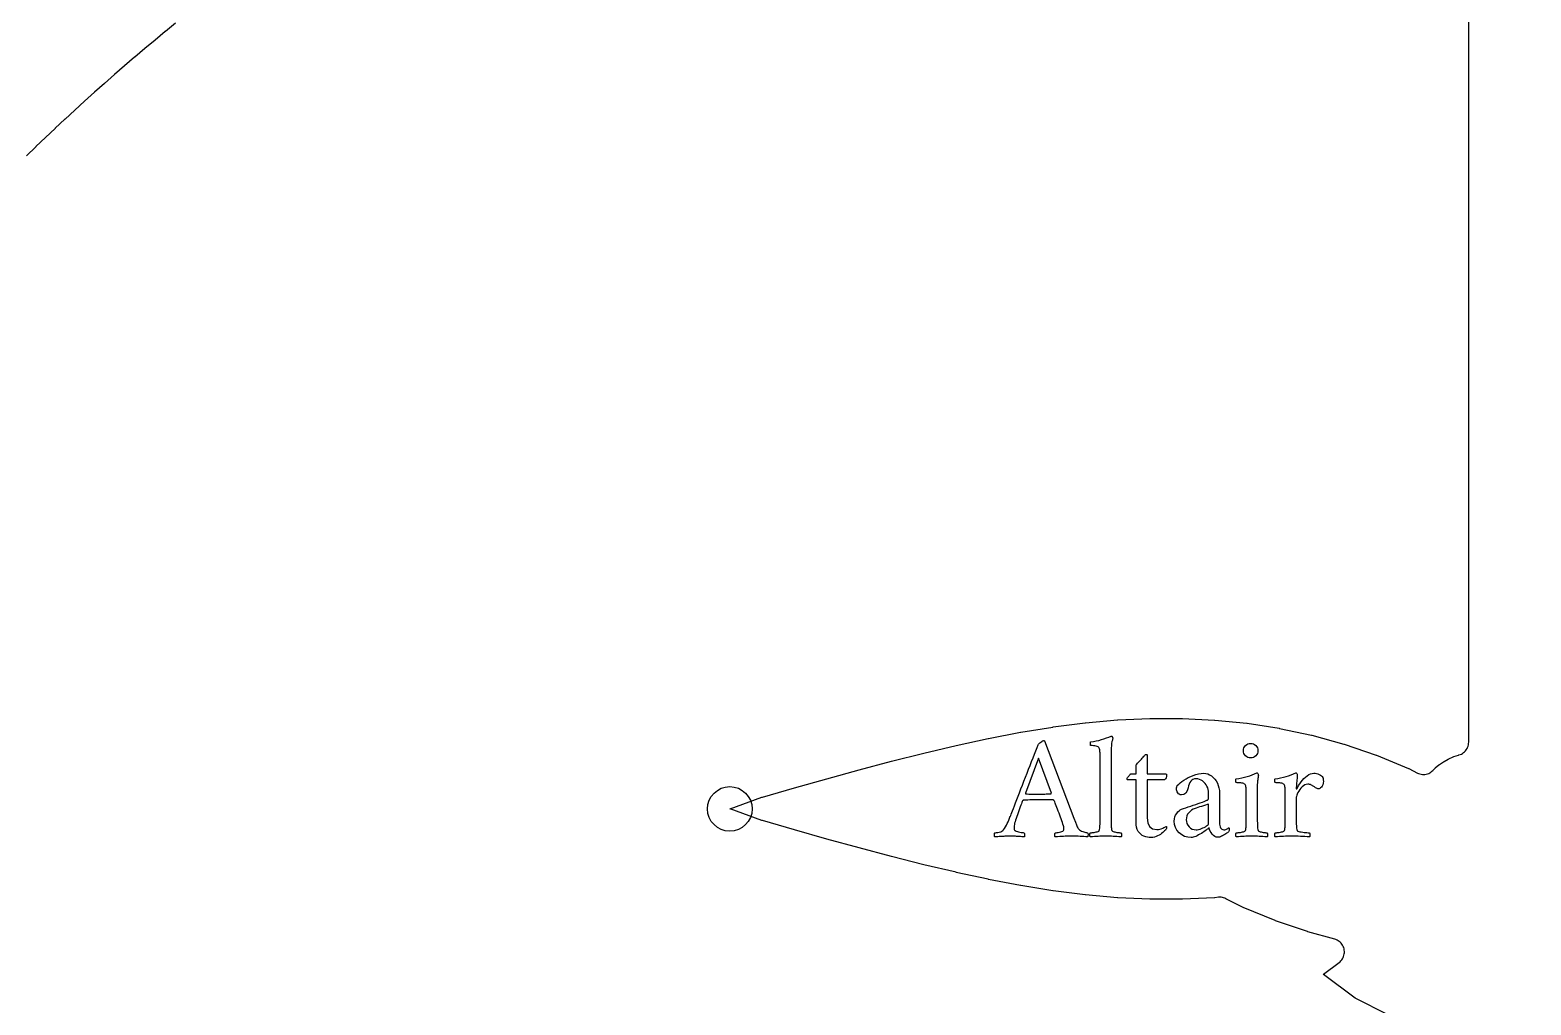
# Model space of a CAD drawing. Header units: millimetres. Extents: x -70 to 70, y -70 to 70.
# Drawn here: x -28.57 to -0.23, y 33.39 to 51.79 of the extents above; entities that cross this region are included whole.
import ezdxf

# ---------------------------------------------------------------- set-up
doc = ezdxf.new("R2010")
doc.units = ezdxf.units.MM
for name, color, linetype in [('CUT_INNER', 6, 'Continuous'), ('ENGRAVE', 7, 'Continuous'), ('TEXT', 5, 'Continuous')]:
    doc.layers.add(name, color=color, linetype=linetype)

msp = doc.modelspace()

# ---------------------------------------------------------------- linework, layer by layer
at = {"layer": 'CUT_INNER'}
for points in [[(-2.9355, 33.2049), (-3.5369, 33.5102), (-3.5415, 33.5128), (-3.5458, 33.5157), (-4.1471, 33.9607), (-4.1516, 33.9644), (-4.1471, 33.968), (-3.8523, 34.1862), (-3.8335, 34.2016), (-3.8163, 34.2188), (-3.8008, 34.2375), (-3.7872, 34.2576), (-3.7757, 34.279), (-3.7662, 34.3014), (-3.759, 34.3246), (-3.7541, 34.3484), (-3.7515, 34.3725), (-3.7512, 34.3968), (-3.7533, 34.421), (-3.7578, 34.4449), (-3.7645, 34.4682), (-3.7735, 34.4908), (-3.7847, 34.5124), (-3.7978, 34.5328), (-3.8129, 34.5519), (-3.8298, 34.5693), (-3.8483, 34.5851), (-3.8682, 34.599), (-3.8894, 34.6109), (-3.9116, 34.6207), (-3.9347, 34.6282), (-4.4436, 34.7682), (-4.4507, 34.7704), (-5.0538, 34.9757), (-5.0613, 34.9785), (-5.6636, 35.2277), (-5.6724, 35.2317), (-5.9882, 35.392), (-6.0099, 35.4018), (-6.0324, 35.4094), (-6.0555, 35.4149), (-6.079, 35.4181), (-6.1028, 35.4191), (-6.1265, 35.4178), (-6.1983, 35.4106), (-6.2048, 35.4101), (-6.8089, 35.3807), (-6.8151, 35.3806), (-7.4195, 35.3811), (-7.4253, 35.3812), (-8.0302, 35.4095), (-8.0355, 35.4099), (-8.6409, 35.4639), (-8.6456, 35.4644), (-9.2517, 35.5417), (-9.2558, 35.5423), (-9.8624, 35.6404), (-9.8659, 35.641), (-10.4731, 35.7572), (-10.4761, 35.7578), (-11.0838, 35.8894), (-11.0862, 35.8899), (-11.6945, 36.034), (-11.6964, 36.0345), (-12.3052, 36.1885), (-12.3066, 36.1889), (-12.9153, 36.3503), (-13.5259, 36.5176), (-14.1366, 36.6895), (-14.1378, 36.6898), (-14.744, 36.8674), (-14.7512, 36.8698), (-15.3521, 37.0857), (-15.3572, 37.0879), (-15.3521, 37.09), (-14.7512, 37.306), (-14.744, 37.3083), (-14.1378, 37.4859), (-14.1366, 37.4863), (-13.5276, 37.6577), (-12.9173, 37.8249), (-12.3066, 37.9868), (-12.3052, 37.9872), (-11.6964, 38.1412), (-11.6945, 38.1417), (-11.0862, 38.2858), (-11.0838, 38.2864), (-10.4761, 38.4179), (-10.4731, 38.4185), (-9.8659, 38.5347), (-9.8624, 38.5353), (-9.2558, 38.6334), (-9.2517, 38.634), (-8.6456, 38.7113), (-8.6409, 38.7119), (-8.0355, 38.7659), (-8.0302, 38.7662), (-7.4253, 38.7946), (-7.4195, 38.7947), (-6.8151, 38.7952), (-6.8089, 38.795), (-6.2048, 38.7656), (-6.1983, 38.7652), (-5.5945, 38.7042), (-5.5878, 38.7033), (-4.9841, 38.609), (-4.9773, 38.6077), (-4.3738, 38.4785), (-4.3668, 38.4768), (-3.7634, 38.3109), (-3.7563, 38.3087), (-3.1532, 38.1034), (-3.1457, 38.1006), (-2.5434, 37.8514), (-2.5346, 37.8473), (-2.3719, 37.7648), (-2.3496, 37.7548), (-2.3264, 37.747), (-2.3025, 37.7415), (-2.2783, 37.7384), (-2.2538, 37.7377), (-2.2294, 37.7394), (-2.2053, 37.7435), (-2.1817, 37.7499), (-2.1588, 37.7585), (-2.1369, 37.7694), (-2.1162, 37.7823), (-2.0968, 37.7973), (-2.0789, 37.814), (-2.0429, 37.8513), (-2.034, 37.8597), (-1.9646, 37.9187), (-1.9549, 37.9262), (-1.88, 37.9781), (-1.8696, 37.9845), (-1.7901, 38.0288), (-1.7791, 38.0343), (-1.6956, 38.0706), (-1.6841, 38.0749), (-1.5974, 38.1028), (-1.5891, 38.1051), (-1.5651, 38.1128), (-1.5421, 38.1229), (-1.5202, 38.1353), (-1.4997, 38.1498), (-1.4807, 38.1663), (-1.4635, 38.1846), (-1.4482, 38.2046), (-1.435, 38.226), (-1.424, 38.2486), (-1.4153, 38.2722), (-1.409, 38.2965), (-1.4053, 38.3214), (-1.404, 38.3465), (-1.404, 60.7902)], [(-25.8245, 51.9228), (-26.0184, 51.7648), (-26.0195, 51.7638), (-26.2124, 51.6045), (-26.2136, 51.6035), (-26.4055, 51.4431), (-26.4066, 51.4421), (-26.5975, 51.2805), (-26.5987, 51.2795), (-26.7886, 51.1167), (-26.7897, 51.1157), (-26.9786, 50.9517), (-26.9798, 50.9507), (-27.1677, 50.7856), (-27.1688, 50.7846), (-27.3557, 50.6183), (-27.3568, 50.6173), (-27.5427, 50.4499), (-27.5438, 50.4489), (-27.7286, 50.2803), (-27.7298, 50.2793), (-27.9135, 50.1096), (-27.9147, 50.1086), (-28.0974, 49.9378), (-28.0985, 49.9367), (-28.2802, 49.7648), (-28.2813, 49.7638), (-28.4619, 49.5907), (-28.463, 49.5897), (-28.6426, 49.4155)]]:
    msp.add_lwpolyline(points, dxfattribs=at)
at = {"layer": 'ENGRAVE'}
for centre, radius in [((0, 20.0601), 46.307), ((-15.3581, 37.0879), 0.4212)]:
    msp.add_circle(centre, radius, dxfattribs=at)
at = {"layer": 'TEXT'}
for points in [[(-10.0605, 36.948), (-10.0588, 36.9523), (-10.0538, 36.9652), (-10.0455, 36.9866), (-10.0339, 37.0166), (-10.0195, 37.0539), (-10.0028, 37.0973), (-9.9838, 37.1469), (-9.9626, 37.2025), (-9.9394, 37.2629), (-9.9147, 37.3266), (-9.8884, 37.3937), (-9.8605, 37.464), (-9.8318, 37.5366), (-9.8028, 37.6101), (-9.7737, 37.6848), (-9.7445, 37.7605), (-9.7154, 37.8359), (-9.6868, 37.9097), (-9.6587, 37.982), (-9.6312, 38.0527), (-9.6047, 38.1205), (-9.5798, 38.1842), (-9.5565, 38.2436), (-9.5347, 38.2988), (-9.5275, 38.3104), (-9.5169, 38.3226), (-9.503, 38.3355), (-9.4858, 38.3492), (-9.468, 38.3614), (-9.4526, 38.3701), (-9.4394, 38.3754), (-9.4284, 38.3771), (-9.4259, 38.377), (-9.4239, 38.3768), (-9.4224, 38.3764), (-9.4215, 38.3757), (-9.4205, 38.375), (-9.419, 38.374), (-9.417, 38.3729), (-9.4145, 38.3715), (-8.8579, 36.9117), (-8.8305, 36.8397), (-8.8097, 36.7858), (-8.7955, 36.7502), (-8.788, 36.7327), (-8.7794, 36.7178), (-8.7674, 36.704), (-8.7521, 36.6913), (-8.7335, 36.6796), (-8.7132, 36.6692), (-8.6929, 36.6603), (-8.6726, 36.6531), (-8.6524, 36.6474), (-8.6339, 36.6431), (-8.6192, 36.6401), (-8.6081, 36.6382), (-8.6006, 36.6376), (-8.5959, 36.6297), (-8.5929, 36.6198), (-8.5917, 36.608), (-8.5922, 36.5943), (-8.5936, 36.5811), (-8.595, 36.5708), (-8.5964, 36.5636), (-8.5978, 36.5593), (-8.6373, 36.562), (-8.6747, 36.5645), (-8.71, 36.5669), (-8.7433, 36.5691), (-8.777, 36.5709), (-8.8139, 36.5722), (-8.8539, 36.573), (-8.8971, 36.5733), (-8.9426, 36.573), (-8.9841, 36.5722), (-9.0216, 36.5709), (-9.0551, 36.5691), (-9.0886, 36.5669), (-9.1261, 36.5645), (-9.1676, 36.562), (-9.2131, 36.5593), (-9.2179, 36.5659), (-9.2211, 36.5747), (-9.2228, 36.5855), (-9.2229, 36.5985), (-9.2216, 36.6114), (-9.219, 36.6222), (-9.2153, 36.631), (-9.2103, 36.6376), (-9.196, 36.6382), (-9.1781, 36.6401), (-9.1568, 36.6431), (-9.132, 36.6474), (-9.1075, 36.6527), (-9.0872, 36.6589), (-9.0712, 36.666), (-9.0593, 36.674), (-9.0544, 36.6806), (-9.0509, 36.6893), (-9.0488, 36.7002), (-9.0481, 36.7131), (-9.0492, 36.7279), (-9.0526, 36.747), (-9.0583, 36.7705), (-9.0663, 36.7984), (-9.076, 36.8294), (-9.0869, 36.8624), (-9.099, 36.8973), (-9.1124, 36.9341), (-9.1264, 36.9715), (-9.1404, 37.0085), (-9.1544, 37.045), (-9.1684, 37.0809), (-9.1817, 37.115), (-9.1939, 37.1459), (-9.2048, 37.1737), (-9.2145, 37.1983), (-9.2224, 37.2185), (-9.2281, 37.2329), (-9.2315, 37.2416), (-9.2327, 37.2445), (-9.233, 37.2448), (-9.2341, 37.2459), (-9.2358, 37.2476), (-9.2383, 37.2501), (-9.2411, 37.2525), (-9.2439, 37.2543), (-9.2467, 37.2553), (-9.2495, 37.2557), (-9.2717, 37.2569), (-9.2963, 37.2578), (-9.3234, 37.2583), (-9.3529, 37.2585), (-9.3832, 37.2585), (-9.4124, 37.2585), (-9.4405, 37.2585), (-9.4676, 37.2585), (-9.4746, 37.2585), (-9.4816, 37.2585), (-9.4886, 37.2585), (-9.4956, 37.2585), (-9.5024, 37.2585), (-9.5088, 37.2585), (-9.515, 37.2585), (-9.5207, 37.2585), (-9.5611, 37.2584), (-9.5983, 37.2581), (-9.6324, 37.2577), (-9.6634, 37.2571), (-9.6948, 37.2561), (-9.7305, 37.2546), (-9.7703, 37.2526), (-9.8144, 37.2501), (-9.816, 37.2498), (-9.8179, 37.249), (-9.8202, 37.2477), (-9.8228, 37.2459), (-9.8252, 37.244), (-9.827, 37.2427), (-9.828, 37.2419), (-9.8284, 37.2417), (-9.8297, 37.2382), (-9.8336, 37.2277), (-9.8402, 37.2102), (-9.8493, 37.1858), (-9.8604, 37.1565), (-9.8724, 37.1246), (-9.8855, 37.0901), (-9.8997, 37.0529), (-9.9139, 37.0151), (-9.9273, 36.9784), (-9.9398, 36.9431), (-9.9514, 36.9089), (-9.9629, 36.8753), (-9.972, 36.8446), (-9.979, 36.8166), (-9.9836, 36.7914), (-9.9866, 36.7689), (-9.9888, 36.7488), (-9.9901, 36.7311), (-9.9906, 36.7159), (-9.9879, 36.7013), (-9.9797, 36.6883), (-9.9662, 36.6768), (-9.9472, 36.667), (-9.9254, 36.6587), (-9.9032, 36.6519), (-9.8806, 36.6468), (-9.8577, 36.6432), (-9.8368, 36.6407), (-9.8203, 36.639), (-9.8082, 36.638), (-9.8004, 36.6376), (-9.7978, 36.6333), (-9.7955, 36.6261), (-9.7936, 36.6158), (-9.792, 36.6026), (-9.7911, 36.5889), (-9.7913, 36.5771), (-9.7925, 36.5672), (-9.7948, 36.5593), (-9.8204, 36.5607), (-9.8441, 36.5621), (-9.8659, 36.5635), (-9.8857, 36.5649), (-9.9046, 36.5663), (-9.9235, 36.5677), (-9.9423, 36.5691), (-9.9612, 36.5705), (-9.9816, 36.5717), (-10.0049, 36.5726), (-10.0312, 36.5731), (-10.0605, 36.5733), (-10.09, 36.5731), (-10.1171, 36.5726), (-10.1418, 36.5717), (-10.164, 36.5705), (-10.1849, 36.5691), (-10.2059, 36.5677), (-10.2269, 36.5663), (-10.2479, 36.5649), (-10.2702, 36.5635), (-10.2954, 36.5621), (-10.3234, 36.5607), (-10.3541, 36.5593), (-10.3566, 36.5636), (-10.3583, 36.5708), (-10.3594, 36.5811), (-10.3597, 36.5943), (-10.3594, 36.608), (-10.3583, 36.6198), (-10.3566, 36.6297), (-10.3541, 36.6376), (-10.3394, 36.6384), (-10.3202, 36.6407), (-10.2967, 36.6447), (-10.2688, 36.6502), (-10.2413, 36.6574), (-10.2189, 36.6666), (-10.2015, 36.6777), (-10.1891, 36.6907), (-10.169, 36.7181), (-10.1503, 36.747), (-10.1333, 36.7775), (-10.1178, 36.8096), (-10.1032, 36.8429), (-10.0888, 36.8771), (-10.0746, 36.9121), (-10.0605, 36.948)], [(-8.3657, 38.0919), (-8.3658, 38.108), (-8.3661, 38.1258), (-8.3665, 38.1451), (-8.3671, 38.166), (-8.3684, 38.1865), (-8.3709, 38.2048), (-8.3747, 38.2208), (-8.3797, 38.2345), (-8.3876, 38.2485), (-8.4003, 38.2597), (-8.4177, 38.2681), (-8.4398, 38.2737), (-8.4647, 38.2773), (-8.4905, 38.28), (-8.5172, 38.2815), (-8.5447, 38.2821), (-8.546, 38.2842), (-8.5471, 38.2908), (-8.5481, 38.3017), (-8.5489, 38.317), (-8.549, 38.3325), (-8.5478, 38.3439), (-8.5455, 38.3514), (-8.5419, 38.3548), (-8.4905, 38.3615), (-8.4398, 38.3705), (-8.3898, 38.3818), (-8.3405, 38.3953), (-8.2923, 38.4106), (-8.2454, 38.4271), (-8.2, 38.4449), (-8.156, 38.4638), (-8.1504, 38.4629), (-8.1451, 38.46), (-8.14, 38.4552), (-8.135, 38.4485), (-8.1307, 38.4408), (-8.1276, 38.4334), (-8.1258, 38.4262), (-8.1252, 38.4191), (-8.1262, 38.4152), (-8.129, 38.4037), (-8.1338, 38.3845), (-8.1406, 38.3576), (-8.1473, 38.3235), (-8.1521, 38.2827), (-8.155, 38.2354), (-8.156, 38.1814), (-8.156, 36.8837), (-8.1559, 36.8535), (-8.1556, 36.8243), (-8.1552, 36.7961), (-8.1546, 36.769), (-8.1532, 36.7437), (-8.1507, 36.7208), (-8.147, 36.7004), (-8.142, 36.6824), (-8.1373, 36.6755), (-8.129, 36.6691), (-8.1171, 36.6629), (-8.1014, 36.6572), (-8.0836, 36.652), (-8.0651, 36.6477), (-8.0458, 36.6443), (-8.0259, 36.6418), (-8.0071, 36.64), (-7.9913, 36.6387), (-7.9785, 36.6379), (-7.9686, 36.6376), (-7.9648, 36.631), (-7.9619, 36.6222), (-7.9599, 36.6114), (-7.9588, 36.5985), (-7.9589, 36.5855), (-7.9605, 36.5747), (-7.9638, 36.5659), (-7.9686, 36.5593), (-8.0093, 36.562), (-8.0476, 36.5645), (-8.0834, 36.5669), (-8.1168, 36.5691), (-8.15, 36.5709), (-8.1853, 36.5722), (-8.2227, 36.573), (-8.2622, 36.5733), (-8.3004, 36.573), (-8.3367, 36.5722), (-8.371, 36.5709), (-8.4035, 36.5691), (-8.4362, 36.5669), (-8.4716, 36.5645), (-8.5096, 36.562), (-8.5503, 36.5593), (-8.5551, 36.5659), (-8.5583, 36.5747), (-8.56, 36.5855), (-8.5601, 36.5985), (-8.5589, 36.6114), (-8.5569, 36.6222), (-8.554, 36.631), (-8.5503, 36.6376), (-8.5405, 36.6379), (-8.5279, 36.6387), (-8.5125, 36.64), (-8.4944, 36.6418), (-8.475, 36.6443), (-8.4559, 36.6477), (-8.4372, 36.652), (-8.4188, 36.6572), (-8.4028, 36.6629), (-8.3909, 36.6691), (-8.3832, 36.6755), (-8.3797, 36.6824), (-8.3747, 36.7004), (-8.3709, 36.7208), (-8.3684, 36.7437), (-8.3671, 36.769), (-8.3665, 36.7961), (-8.3661, 36.8243), (-8.3658, 36.8535), (-8.3657, 36.8837)], [(-5.6585, 38.187), (-5.656, 38.214), (-5.6484, 38.2391), (-5.6357, 38.2622), (-5.618, 38.2834), (-5.5967, 38.3012), (-5.5736, 38.3139), (-5.5485, 38.3215), (-5.5215, 38.324), (-5.4945, 38.3215), (-5.4694, 38.3139), (-5.4462, 38.3012), (-5.425, 38.2834), (-5.4073, 38.2622), (-5.3946, 38.2391), (-5.387, 38.214), (-5.3844, 38.187), (-5.387, 38.16), (-5.3946, 38.1349), (-5.4073, 38.1117), (-5.425, 38.0905), (-5.4462, 38.0727), (-5.4694, 38.0601), (-5.4945, 38.0525), (-5.5215, 38.0499), (-5.5485, 38.0525), (-5.5736, 38.0601), (-5.5967, 38.0727), (-5.618, 38.0905), (-5.6357, 38.1117), (-5.6484, 38.1349), (-5.656, 38.16), (-5.6585, 38.187)], [(-9.5263, 38.0471), (-9.7752, 37.3815), (-9.7751, 37.3812), (-9.7749, 37.3801), (-9.7744, 37.3784), (-9.7738, 37.3759), (-9.773, 37.3735), (-9.7721, 37.3717), (-9.7709, 37.3707), (-9.7696, 37.3703), (-9.7418, 37.369), (-9.7113, 37.3679), (-9.6781, 37.3669), (-9.6424, 37.3661), (-9.6072, 37.3655), (-9.5756, 37.3651), (-9.5477, 37.3648), (-9.5235, 37.3647), (-9.4922, 37.3649), (-9.4624, 37.3654), (-9.4341, 37.3663), (-9.4075, 37.3675), (-9.381, 37.3689), (-9.3533, 37.3703), (-9.3244, 37.3717), (-9.2942, 37.3731), (-9.2917, 37.3736), (-9.2897, 37.3749), (-9.2882, 37.3771), (-9.2872, 37.3801), (-9.2866, 37.3832), (-9.2862, 37.3854), (-9.2859, 37.3867), (-9.2858, 37.3871)], [(-7.4764, 37.7479), (-7.124, 37.7479), (-7.1179, 37.746), (-7.1135, 37.7402), (-7.1109, 37.7306), (-7.11, 37.7171), (-7.1124, 37.6963), (-7.1198, 37.6759), (-7.132, 37.6558), (-7.1492, 37.636), (-7.4764, 37.636), (-7.4764, 36.9201), (-7.465, 36.8222), (-7.4309, 36.7523), (-7.3741, 36.7103), (-7.2946, 36.6963), (-7.2645, 36.6979), (-7.2358, 36.7026), (-7.2086, 36.7105), (-7.1827, 36.7215), (-7.1598, 36.7332), (-7.1415, 36.7432), (-7.1277, 36.7514), (-7.1184, 36.7579), (-7.1147, 36.7558), (-7.1121, 36.7523), (-7.1105, 36.7474), (-7.11, 36.7411), (-7.1107, 36.7269), (-7.1128, 36.7152), (-7.1163, 36.7059), (-7.1212, 36.6991), (-7.1323, 36.6871), (-7.146, 36.6733), (-7.1623, 36.6577), (-7.1813, 36.6404), (-7.2025, 36.6227), (-7.2257, 36.6061), (-7.2508, 36.5906), (-7.2778, 36.5761), (-7.3065, 36.5638), (-7.3365, 36.5551), (-7.368, 36.5499), (-7.4009, 36.5481), (-7.4355, 36.5497), (-7.4697, 36.5544), (-7.5034, 36.5623), (-7.5365, 36.5733), (-7.5679, 36.5883), (-7.5963, 36.6082), (-7.6217, 36.6331), (-7.6442, 36.6628), (-7.6625, 36.6983), (-7.6756, 36.7404), (-7.6835, 36.7891), (-7.6861, 36.8446), (-7.6861, 37.636), (-7.8455, 37.636), (-7.8481, 37.6366), (-7.8504, 37.6385), (-7.8523, 37.6415), (-7.8539, 37.6458), (-7.8551, 37.6504), (-7.856, 37.6545), (-7.8565, 37.6581), (-7.8567, 37.6612), (-7.8557, 37.6649), (-7.8525, 37.6706), (-7.8473, 37.6782), (-7.8399, 37.6878), (-7.8315, 37.6982), (-7.8228, 37.7084), (-7.814, 37.7184), (-7.805, 37.7283), (-7.797, 37.7369), (-7.7913, 37.743), (-7.7879, 37.7467), (-7.7868, 37.7479), (-7.6861, 37.7479), (-7.6861, 37.9185), (-7.6715, 37.9345), (-7.6557, 37.9517), (-7.6387, 37.9701), (-7.6204, 37.9898), (-7.6019, 38.0097), (-7.5844, 38.029), (-7.5677, 38.0475), (-7.5519, 38.0653), (-7.5382, 38.0808), (-7.5281, 38.0922), (-7.5215, 38.0997), (-7.5183, 38.1031), (-7.5125, 38.108), (-7.5061, 38.1115), (-7.4992, 38.1136), (-7.4917, 38.1142), (-7.485, 38.1137), (-7.4802, 38.1122), (-7.4773, 38.1095), (-7.4764, 38.1059)], [(-6.408, 37.7591), (-6.3695, 37.7559), (-6.3322, 37.7465), (-6.2961, 37.7308), (-6.2612, 37.7087), (-6.2286, 37.6815), (-6.1993, 37.65), (-6.1734, 37.6143), (-6.1507, 37.5745), (-6.1324, 37.5311), (-6.1193, 37.485), (-6.1114, 37.4361), (-6.1088, 37.3843), (-6.1088, 36.8222), (-6.1076, 36.7966), (-6.1039, 36.7729), (-6.0978, 36.7511), (-6.0892, 36.7313), (-6.0778, 36.7148), (-6.0633, 36.703), (-6.0457, 36.6959), (-6.0249, 36.6935), (-6.0064, 36.6946), (-5.9899, 36.6977), (-5.9756, 36.703), (-5.9634, 36.7103), (-5.9532, 36.7178), (-5.9452, 36.7236), (-5.9392, 36.7276), (-5.9354, 36.7299), (-5.9328, 36.7294), (-5.9305, 36.7278), (-5.9286, 36.7252), (-5.927, 36.7215), (-5.9258, 36.7175), (-5.9249, 36.7138), (-5.9244, 36.7105), (-5.9242, 36.7075), (-5.9251, 36.6927), (-5.9277, 36.6789), (-5.9321, 36.6661), (-5.9382, 36.6544), (-5.9479, 36.6467), (-5.9602, 36.6376), (-5.9752, 36.6271), (-5.9927, 36.6152), (-6.0118, 36.603), (-6.0312, 36.5915), (-6.0509, 36.5806), (-6.071, 36.5705), (-6.0907, 36.5619), (-6.1091, 36.5558), (-6.1264, 36.5521), (-6.1423, 36.5509), (-6.1709, 36.5546), (-6.1979, 36.5656), (-6.2234, 36.5839), (-6.2472, 36.6096), (-6.2683, 36.6392), (-6.2853, 36.6691), (-6.2983, 36.6993), (-6.3074, 36.7299), (-6.3148, 36.7231), (-6.3259, 36.7138), (-6.3406, 36.7021), (-6.3591, 36.6879), (-6.3802, 36.6725), (-6.4028, 36.6568), (-6.427, 36.641), (-6.4528, 36.625), (-6.4793, 36.6095), (-6.5056, 36.595), (-6.5317, 36.5815), (-6.5577, 36.5691), (-6.5826, 36.5587), (-6.6055, 36.5513), (-6.6266, 36.5468), (-6.6457, 36.5453), (-6.7102, 36.551), (-6.7695, 36.568), (-6.8235, 36.5964), (-6.8723, 36.6362), (-6.9127, 36.6842), (-6.9415, 36.7372), (-6.9588, 36.7954), (-6.9646, 36.8585), (-6.9617, 36.899), (-6.953, 36.9365), (-6.9386, 36.971), (-6.9184, 37.0026), (-6.8954, 37.0299), (-6.8726, 37.0519), (-6.85, 37.0684), (-6.8275, 37.0795), (-6.7872, 37.0937), (-6.7447, 37.1085), (-6.6998, 37.1238), (-6.6527, 37.1396), (-6.6053, 37.1556), (-6.5594, 37.1714), (-6.5151, 37.1871), (-6.4724, 37.2025), (-6.4332, 37.217), (-6.3996, 37.2298), (-6.3717, 37.2408), (-6.3493, 37.2501), (-6.3392, 37.2545), (-6.3311, 37.2595), (-6.3252, 37.265), (-6.3213, 37.2711), (-6.3189, 37.2788), (-6.3171, 37.2896), (-6.3161, 37.3033), (-6.3157, 37.32), (-6.3157, 37.3927), (-6.3177, 37.4234), (-6.3234, 37.4539), (-6.333, 37.4842), (-6.3465, 37.5144), (-6.3633, 37.5432), (-6.3829, 37.5696), (-6.4052, 37.5935), (-6.4304, 37.615), (-6.4578, 37.6328), (-6.487, 37.6455), (-6.518, 37.6531), (-6.5507, 37.6556), (-6.5833, 37.6528), (-6.6115, 37.6444), (-6.6351, 37.6304), (-6.6541, 37.6108), (-6.6697, 37.5862), (-6.6828, 37.557), (-6.6935, 37.5233), (-6.7017, 37.485), (-6.7192, 37.4275), (-6.7464, 37.3864), (-6.7835, 37.3618), (-6.8303, 37.3536), (-6.8514, 37.3558), (-6.8698, 37.3626), (-6.8857, 37.374), (-6.8988, 37.3899), (-6.9092, 37.4084), (-6.9167, 37.4277), (-6.9211, 37.4476), (-6.9226, 37.4682), (-6.9223, 37.4734), (-6.9212, 37.4805), (-6.9195, 37.4895), (-6.917, 37.5004), (-6.9141, 37.5115), (-6.9107, 37.521), (-6.9071, 37.529), (-6.903, 37.5353), (-6.8798, 37.5558), (-6.852, 37.578), (-6.8197, 37.6019), (-6.7828, 37.6276), (-6.7423, 37.6533), (-6.6992, 37.6773), (-6.6535, 37.6995), (-6.6052, 37.7199), (-6.5556, 37.737), (-6.5063, 37.7493), (-6.4571, 37.7566), (-6.408, 37.7591)], [(-5.3956, 36.8837), (-5.3955, 36.8535), (-5.3953, 36.8243), (-5.3948, 36.7961), (-5.3942, 36.769), (-5.3929, 36.7437), (-5.3904, 36.7208), (-5.3866, 36.7004), (-5.3817, 36.6824), (-5.377, 36.6755), (-5.3687, 36.6691), (-5.3567, 36.6629), (-5.3411, 36.6572), (-5.3234, 36.652), (-5.3051, 36.6477), (-5.2863, 36.6443), (-5.267, 36.6418), (-5.2488, 36.64), (-5.2334, 36.6387), (-5.2208, 36.6379), (-5.2111, 36.6376), (-5.2073, 36.631), (-5.2044, 36.6222), (-5.2024, 36.6114), (-5.2013, 36.5985), (-5.2014, 36.5855), (-5.203, 36.5747), (-5.2062, 36.5659), (-5.2111, 36.5593), (-5.2517, 36.562), (-5.2897, 36.5645), (-5.3251, 36.5669), (-5.3579, 36.5691), (-5.3905, 36.5709), (-5.4253, 36.5722), (-5.4625, 36.573), (-5.5019, 36.5733), (-5.5402, 36.573), (-5.5767, 36.5722), (-5.6115, 36.5709), (-5.6445, 36.5691), (-5.6779, 36.5669), (-5.7138, 36.5645), (-5.752, 36.562), (-5.7928, 36.5593), (-5.7976, 36.5659), (-5.8008, 36.5747), (-5.8025, 36.5855), (-5.8026, 36.5985), (-5.8014, 36.6114), (-5.7994, 36.6222), (-5.7965, 36.631), (-5.7928, 36.6376), (-5.7829, 36.6379), (-5.77, 36.6387), (-5.7542, 36.64), (-5.7354, 36.6418), (-5.7154, 36.6443), (-5.6959, 36.6477), (-5.677, 36.652), (-5.6585, 36.6572), (-5.6424, 36.6629), (-5.6306, 36.6691), (-5.6229, 36.6755), (-5.6194, 36.6824), (-5.6144, 36.7004), (-5.6106, 36.7208), (-5.6081, 36.7437), (-5.6068, 36.769), (-5.6062, 36.7961), (-5.6057, 36.8243), (-5.6055, 36.8535), (-5.6054, 36.8837), (-5.6054, 37.3927), (-5.6055, 37.4077), (-5.6057, 37.4249), (-5.6062, 37.4441), (-5.6068, 37.4654), (-5.6081, 37.4866), (-5.6106, 37.5053), (-5.6144, 37.5215), (-5.6194, 37.5353), (-5.6255, 37.547), (-5.6354, 37.5567), (-5.6493, 37.5644), (-5.6669, 37.5703), (-5.6865, 37.5747), (-5.7061, 37.578), (-5.7256, 37.5803), (-5.7452, 37.5815), (-5.763, 37.5821), (-5.7774, 37.5825), (-5.7882, 37.5828), (-5.7956, 37.5829), (-5.797, 37.5871), (-5.7984, 37.5941), (-5.7998, 37.6039), (-5.8012, 37.6164), (-5.8019, 37.6294), (-5.8012, 37.6402), (-5.7991, 37.649), (-5.7956, 37.6556), (-5.7428, 37.6635), (-5.6907, 37.6731), (-5.6393, 37.6844), (-5.5886, 37.6975), (-5.5395, 37.7126), (-5.4928, 37.7297), (-5.4486, 37.7489), (-5.4068, 37.7703), (-5.4013, 37.7692), (-5.396, 37.7661), (-5.3908, 37.7608), (-5.3858, 37.7535), (-5.3816, 37.7454), (-5.3785, 37.7381), (-5.3767, 37.7315), (-5.3761, 37.7255), (-5.3764, 37.7194), (-5.3775, 37.7094), (-5.3792, 37.6956), (-5.3817, 37.678), (-5.3844, 37.6584), (-5.3869, 37.6388), (-5.3893, 37.6192), (-5.3914, 37.5997), (-5.3933, 37.5817), (-5.3946, 37.5668), (-5.3954, 37.5551), (-5.3956, 37.5465)], [(-4.3273, 37.7619), (-4.3011, 37.7604), (-4.2756, 37.7559), (-4.2507, 37.7485), (-4.2266, 37.7381), (-4.2046, 37.7256), (-4.1861, 37.7119), (-4.171, 37.6969), (-4.1595, 37.6808), (-4.1569, 37.6746), (-4.1546, 37.6675), (-4.1527, 37.6593), (-4.1511, 37.65), (-4.1499, 37.64), (-4.149, 37.6297), (-4.1485, 37.6191), (-4.1483, 37.6081), (-4.1505, 37.5729), (-4.1571, 37.543), (-4.168, 37.5184), (-4.1833, 37.499), (-4.2, 37.4843), (-4.2151, 37.4738), (-4.2286, 37.4675), (-4.2406, 37.4654), (-4.2544, 37.4666), (-4.2679, 37.4703), (-4.281, 37.4764), (-4.2937, 37.485), (-4.3062, 37.4944), (-4.3182, 37.5032), (-4.3299, 37.5112), (-4.3413, 37.5186), (-4.3512, 37.5253), (-4.3612, 37.5315), (-4.3714, 37.5372), (-4.3818, 37.5423), (-4.3935, 37.5466), (-4.4074, 37.5497), (-4.4235, 37.5515), (-4.442, 37.5521), (-4.4707, 37.5491), (-4.4982, 37.5399), (-4.5246, 37.5246), (-4.5496, 37.5032), (-4.573, 37.4781), (-4.594, 37.4518), (-4.6128, 37.4243), (-4.6293, 37.3955), (-4.6428, 37.3679), (-4.6524, 37.3438), (-4.6582, 37.3231), (-4.6601, 37.306), (-4.6601, 36.8837), (-4.66, 36.8535), (-4.6598, 36.8243), (-4.6593, 36.7961), (-4.6587, 36.769), (-4.6574, 36.7437), (-4.6549, 36.7208), (-4.6511, 36.7004), (-4.6461, 36.6824), (-4.6405, 36.6755), (-4.6293, 36.6691), (-4.6126, 36.6629), (-4.5902, 36.6572), (-4.5647, 36.652), (-4.5385, 36.6477), (-4.5115, 36.6443), (-4.4839, 36.6418), (-4.4584, 36.64), (-4.4378, 36.6387), (-4.422, 36.6379), (-4.4112, 36.6376), (-4.4074, 36.631), (-4.4046, 36.6222), (-4.4026, 36.6114), (-4.4014, 36.5985), (-4.4015, 36.5855), (-4.4032, 36.5747), (-4.4064, 36.5659), (-4.4112, 36.5593), (-4.4533, 36.562), (-4.4958, 36.5645), (-4.5386, 36.5669), (-4.5818, 36.5691), (-4.6248, 36.5709), (-4.6671, 36.5722), (-4.7087, 36.573), (-4.7496, 36.5733), (-4.7884, 36.573), (-4.8265, 36.5722), (-4.8639, 36.5709), (-4.9006, 36.5691), (-4.9377, 36.5669), (-4.9761, 36.5645), (-5.016, 36.562), (-5.0572, 36.5593), (-5.062, 36.5659), (-5.0653, 36.5747), (-5.0669, 36.5855), (-5.067, 36.5985), (-5.0659, 36.6114), (-5.0639, 36.6222), (-5.061, 36.631), (-5.0572, 36.6376), (-5.0474, 36.6379), (-5.0345, 36.6387), (-5.0187, 36.64), (-4.9999, 36.6418), (-4.9799, 36.6443), (-4.9604, 36.6477), (-4.9414, 36.652), (-4.923, 36.6572), (-4.9069, 36.6629), (-4.895, 36.6691), (-4.8873, 36.6755), (-4.8838, 36.6824), (-4.8789, 36.7004), (-4.8751, 36.7208), (-4.8726, 36.7437), (-4.8713, 36.769), (-4.8706, 36.7961), (-4.8702, 36.8243), (-4.8699, 36.8535), (-4.8699, 36.8837), (-4.8699, 37.3927), (-4.8699, 37.4077), (-4.8702, 37.4249), (-4.8706, 37.4441), (-4.8713, 37.4654), (-4.8726, 37.4866), (-4.8751, 37.5053), (-4.8789, 37.5215), (-4.8838, 37.5353), (-4.89, 37.547), (-4.8999, 37.5567), (-4.9137, 37.5644), (-4.9314, 37.5703), (-4.951, 37.5747), (-4.9705, 37.578), (-4.9901, 37.5803), (-5.0097, 37.5815), (-5.0275, 37.5821), (-5.0419, 37.5825), (-5.0527, 37.5828), (-5.06, 37.5829), (-5.0614, 37.5871), (-5.0628, 37.5941), (-5.0642, 37.6039), (-5.0656, 37.6164), (-5.0663, 37.6294), (-5.0656, 37.6402), (-5.0635, 37.649), (-5.06, 37.6556), (-5.0072, 37.6635), (-4.9552, 37.6731), (-4.9038, 37.6844), (-4.8531, 37.6975), (-4.804, 37.7126), (-4.7573, 37.7297), (-4.7131, 37.7489), (-4.6713, 37.7703), (-4.6658, 37.7692), (-4.6605, 37.7661), (-4.6553, 37.7608), (-4.6503, 37.7535), (-4.646, 37.7454), (-4.643, 37.7381), (-4.6411, 37.7315), (-4.6405, 37.7255), (-4.6409, 37.7183), (-4.6419, 37.7052), (-4.6437, 37.6862), (-4.6461, 37.6612), (-4.6488, 37.6331), (-4.6514, 37.6049), (-4.6537, 37.5765), (-4.6559, 37.5479), (-4.6577, 37.5218), (-4.6591, 37.5007), (-4.6598, 37.4847), (-4.6601, 37.4738), (-4.6598, 37.4701), (-4.6591, 37.4675), (-4.6577, 37.4659), (-4.6559, 37.4654), (-4.6539, 37.4656), (-4.6521, 37.4661), (-4.6504, 37.467), (-4.6489, 37.4682), (-4.6335, 37.4982), (-4.615, 37.5294), (-4.5936, 37.5618), (-4.5692, 37.5955), (-4.5426, 37.6285), (-4.5143, 37.6591), (-4.4845, 37.6872), (-4.4532, 37.7129), (-4.4212, 37.7343), (-4.3895, 37.7496), (-4.3582, 37.7588), (-4.3273, 37.7619)], [(-6.5535, 36.6935), (-6.5292, 36.6949), (-6.5038, 36.6991), (-6.4774, 36.7061), (-6.45, 36.7159), (-6.4231, 36.7274), (-6.3982, 36.7393), (-6.3755, 36.7518), (-6.3549, 36.7649), (-6.3378, 36.7774), (-6.3255, 36.7883), (-6.3182, 36.7976), (-6.3157, 36.8054), (-6.3157, 37.1774), (-6.3441, 37.1684), (-6.3759, 37.1585), (-6.4112, 37.1475), (-6.45, 37.1354), (-6.4879, 37.1235), (-6.5206, 37.113), (-6.548, 37.1039), (-6.5702, 37.0963), (-6.605, 37.0807), (-6.6367, 37.062), (-6.6652, 37.0402), (-6.6905, 37.0152), (-6.7113, 36.987), (-6.7262, 36.9557), (-6.7351, 36.9213), (-6.738, 36.8837), (-6.7347, 36.8471), (-6.7248, 36.8127), (-6.7081, 36.7807), (-6.6849, 36.7509), (-6.6568, 36.7258), (-6.6255, 36.7079), (-6.591, 36.6971), (-6.5535, 36.6935)]]:
    msp.add_lwpolyline(points, close=True, dxfattribs=at)

doc.saveas('drawing.dxf')
